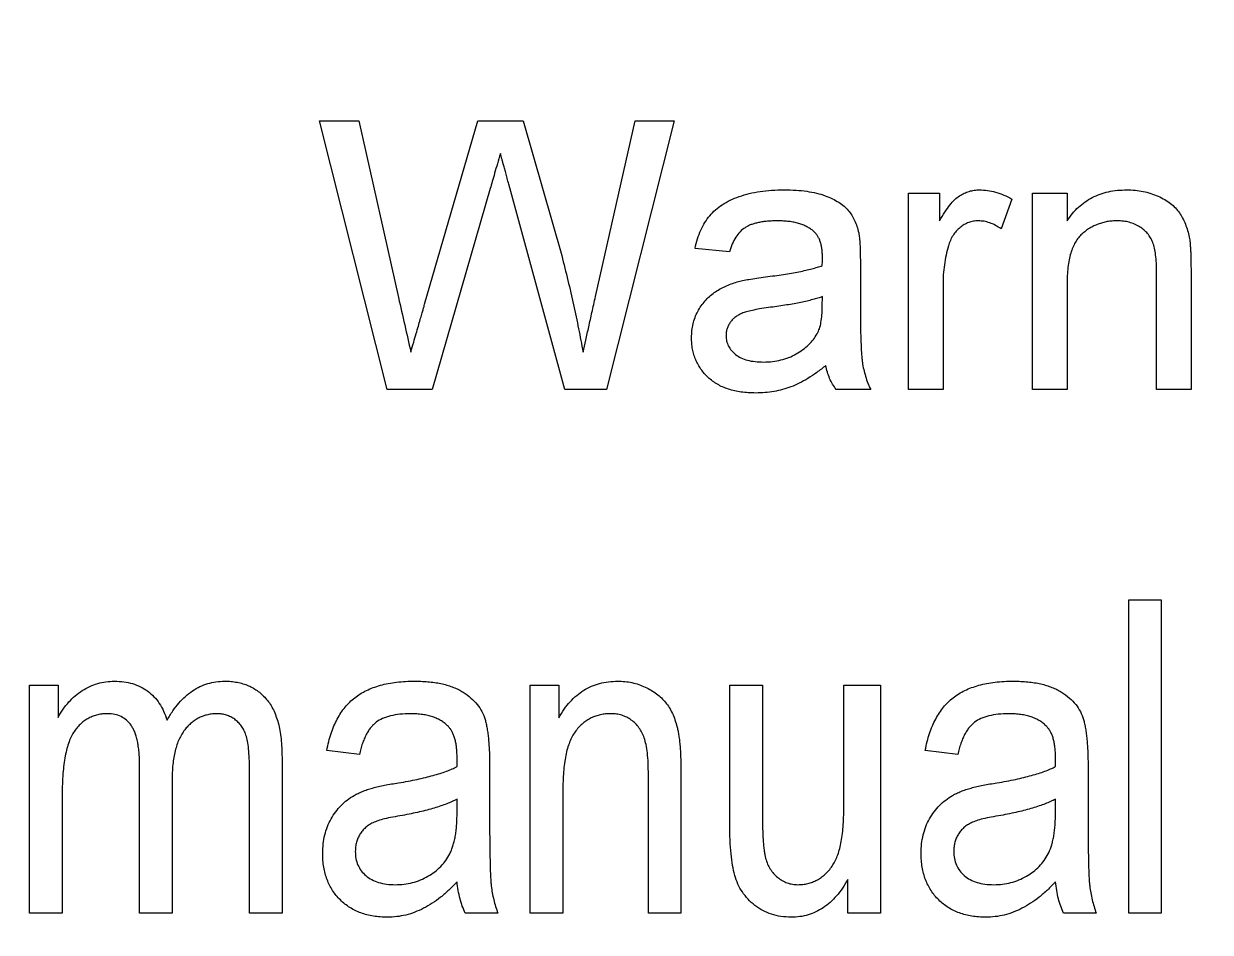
# Model space of a CAD drawing. Header units: millimetres. Extents: x -34 to 34, y -34 to 34.
# Drawn here: x -5.47 to 1.33, y 10.31 to 15.52 of the extents above; entities that cross this region are included whole.
import ezdxf

# ---------------------------------------------------------------- set-up
doc = ezdxf.new("R2010")
doc.units = ezdxf.units.MM

msp = doc.modelspace()

# ---------------------------------------------------------------- linework, layer by layer
at = {"color": 7, "linetype": 'Continuous', "lineweight": 25}
for p, q in [((-3.3891, 13.4182), (-3.7772, 14.9592)), ((-3.7772, 14.9592), (-3.5527, 14.9592)), ((-3.5527, 14.9592), (-3.324, 13.9457)), ((-3.1743, 13.9074), (-2.8699, 14.9592)), ((-2.8699, 14.9592), (-2.6085, 14.9592)), ((-2.6085, 14.9592), (-2.3884, 14.1871)), ((-2.1942, 13.9516), (-1.9667, 14.9592)), ((-1.7423, 14.9592), (-2.1306, 13.4182)), ((-1.9667, 14.9592), (-1.7423, 14.9592)), ((-2.7983, 14.5711), (-3.132, 13.4182)), ((-2.3695, 13.4182), (-2.6915, 14.5958)), ((-0.3988, 13.4182), (-0.3988, 14.5443)), ((-0.3988, 14.5443), (-0.221, 14.5443)), ((-0.221, 14.5443), (-0.221, 14.3872)), ((0.1938, 14.5112), (0.1321, 14.3399)), ((0.3124, 13.4182), (0.3124, 14.5443)), ((0.3124, 14.5443), (0.5099, 14.5443)), ((0.5099, 14.5443), (0.5099, 14.3872)), ((-1.4262, 14.2084), (-1.6237, 14.2282)), ((-0.6754, 14.1482), (-0.6754, 13.9071)), ((1.0236, 13.4182), (1.0236, 14.0905)), ((1.2212, 14.1072), (1.2212, 13.4182)), ((0.5099, 14.022), (0.5099, 13.4182)), ((-0.8937, 13.8942), (-0.8927, 13.9516)), ((-0.2013, 14.0164), (-0.2013, 13.4182)), ((-3.132, 13.4182), (-3.3891, 13.4182)), ((-2.1306, 13.4182), (-2.3695, 13.4182)), ((-0.6162, 13.4182), (-0.8137, 13.4182)), ((-0.2013, 13.4182), (-0.3988, 13.4182)), ((0.5099, 13.4182), (0.3124, 13.4182)), ((1.2212, 13.4182), (1.0236, 13.4182)), ((0.864, 10.4148), (0.864, 12.2126)), ((0.864, 12.2126), (1.0508, 12.2126)), ((1.0508, 12.2126), (1.0508, 10.4148)), ((-5.44, 10.4148), (-5.44, 11.7223)), ((-5.44, 11.7223), (-5.2766, 11.7223)), ((-5.2766, 11.7223), (-5.2766, 11.538)), ((-2.5682, 10.4148), (-2.5682, 11.7223)), ((-2.5682, 11.7223), (-2.4047, 11.7223)), ((-2.4047, 11.7223), (-2.4047, 11.5355)), ((-1.4241, 10.916), (-1.4241, 11.7223)), ((-1.4241, 11.7223), (-1.2373, 11.7223)), ((-1.2373, 11.7223), (-1.2373, 10.9985)), ((-0.7703, 11.0229), (-0.7703, 11.7223)), ((-0.7703, 11.7223), (-0.5602, 11.7223)), ((-0.5602, 11.7223), (-0.5602, 10.4148)), ((-3.9924, 11.3082), (-3.9924, 10.4148)), ((-3.5488, 11.3253), (-3.7356, 11.3487)), ((-2.9884, 11.2553), (-2.9884, 11.3086)), ((-0.1166, 11.3253), (-0.3034, 11.3487)), ((0.4438, 11.2553), (0.4438, 11.3086)), ((-4.8096, 10.4148), (-4.8096, 11.2637)), ((-4.1792, 10.4148), (-4.1792, 11.2378)), ((-2.8016, 11.2542), (-2.8016, 10.9602)), ((0.6306, 11.2542), (0.6306, 10.9602)), ((-4.6228, 11.1739), (-4.6228, 10.4148)), ((-1.8911, 10.4148), (-1.8911, 11.2093)), ((-1.7043, 11.2152), (-1.7043, 10.4148)), ((-2.3814, 11.1283), (-2.3814, 10.4148)), ((-5.2532, 11.0926), (-5.2532, 10.4148)), ((-2.9884, 10.9908), (-2.9884, 11.0685)), ((0.4438, 10.9908), (0.4438, 11.0685)), ((-0.747, 10.4148), (-0.747, 10.6088)), ((-5.2532, 10.4148), (-5.44, 10.4148)), ((-4.6228, 10.4148), (-4.8096, 10.4148)), ((-3.9924, 10.4148), (-4.1792, 10.4148)), ((-2.7549, 10.4148), (-2.9417, 10.4148)), ((-2.3814, 10.4148), (-2.5682, 10.4148)), ((-1.7043, 10.4148), (-1.8911, 10.4148)), ((-0.5602, 10.4148), (-0.747, 10.4148)), ((0.6773, 10.4148), (0.4905, 10.4148)), ((1.0508, 10.4148), (0.864, 10.4148))]:
    msp.add_line(p, q, dxfattribs=at)
at = {"color": 7, "linetype": 'Continuous'}
msp.add_circle((0, 0), 34, dxfattribs=at)
at = {"color": 7, "linetype": 'Continuous', "lineweight": 25}
for points, knots in [([(-2.74, 14.773), (-2.7457, 14.7528), (-2.7565, 14.7147), (-2.7725, 14.661), (-2.7859, 14.6138), (-2.7944, 14.5846), (-2.7983, 14.5711)], [0, 0, 0, 0, 0.2994326, 0.5657804, 0.7996368, 1, 1, 1, 1]), ([(-2.6915, 14.5958), (-2.6947, 14.6073), (-2.7009, 14.6292), (-2.7089, 14.6604), (-2.7169, 14.6879), (-2.7233, 14.7119), (-2.7287, 14.7323), (-2.7336, 14.749), (-2.7367, 14.7623), (-2.739, 14.7698), (-2.74, 14.773)], [0, 0, 0, 0, 0.19528, 0.370959, 0.526302, 0.66204, 0.776996, 0.871173, 0.945757, 1, 1, 1, 1]), ([(-1.6237, 14.2282), (-1.6192, 14.2467), (-1.6104, 14.2825), (-1.5912, 14.3324), (-1.5679, 14.3768), (-1.5406, 14.4164), (-1.507, 14.4505), (-1.4676, 14.4805), (-1.4214, 14.5056), (-1.3693, 14.5269), (-1.3118, 14.5436), (-1.2495, 14.5555), (-1.1829, 14.5626), (-1.137, 14.5636), (-1.1135, 14.564)], [0, 0, 0, 0, 0.085104, 0.164331, 0.238077, 0.308278, 0.378099, 0.450841, 0.528541, 0.611943, 0.701454, 0.795479, 0.894775, 1, 1, 1, 1]), ([(-1.1135, 14.564), (-1.0904, 14.5636), (-1.0464, 14.5629), (-0.984, 14.5568), (-0.9282, 14.5466), (-0.8792, 14.5318), (-0.8366, 14.5137), (-0.7999, 14.4939), (-0.7691, 14.4716), (-0.7441, 14.4466), (-0.7239, 14.4187), (-0.7077, 14.3879), (-0.6941, 14.3539), (-0.6881, 14.3296), (-0.685, 14.3171)], [0, 0, 0, 0, 0.127702, 0.243368, 0.347189, 0.441283, 0.526055, 0.60282, 0.672114, 0.735775, 0.797778, 0.861765, 0.928534, 1, 1, 1, 1]), ([(-0.221, 14.3872), (-0.2111, 14.4038), (-0.1927, 14.4346), (-0.1636, 14.4751), (-0.1359, 14.5069), (-0.108, 14.5296), (-0.0801, 14.5452), (-0.0516, 14.556), (-0.0217, 14.5629), (-0.0014, 14.5636), (0.0089, 14.564)], [0, 0, 0, 0, 0.189667, 0.351384, 0.488427, 0.600991, 0.701645, 0.800871, 0.898948, 1, 1, 1, 1]), ([(0.0089, 14.564), (0.0242, 14.5634), (0.0552, 14.562), (0.1016, 14.5514), (0.1486, 14.5353), (0.1785, 14.5194), (0.1938, 14.5112)], [0, 0, 0, 0, 0.235779, 0.477896, 0.732141, 1, 1, 1, 1]), ([(0.5099, 14.3872), (0.5201, 14.4012), (0.5401, 14.4287), (0.5749, 14.4652), (0.6133, 14.4956), (0.6546, 14.521), (0.6996, 14.5401), (0.7478, 14.5541), (0.7993, 14.5625), (0.8348, 14.5635), (0.8529, 14.564)], [0, 0, 0, 0, 0.128951, 0.252973, 0.373396, 0.492638, 0.612688, 0.736276, 0.865056, 1, 1, 1, 1]), ([(0.8529, 14.564), (0.8688, 14.5636), (0.9001, 14.5629), (0.9461, 14.556), (0.9902, 14.5444), (1.0317, 14.5286), (1.0697, 14.5089), (1.1037, 14.487), (1.1316, 14.461), (1.1549, 14.4324), (1.1737, 14.401), (1.1895, 14.3672), (1.2023, 14.3306), (1.2081, 14.3049), (1.211, 14.2918)], [0, 0, 0, 0, 0.09645, 0.190682, 0.281885, 0.372981, 0.460286, 0.541495, 0.618093, 0.691476, 0.764762, 0.840053, 0.91821, 1, 1, 1, 1]), ([(-1.149, 14.3862), (-1.1593, 14.3861), (-1.179, 14.3859), (-1.2078, 14.384), (-1.2344, 14.381), (-1.259, 14.3767), (-1.2814, 14.3712), (-1.3019, 14.3647), (-1.3203, 14.3569), (-1.3421, 14.3443), (-1.3667, 14.324), (-1.3908, 14.292), (-1.4119, 14.2534), (-1.4212, 14.224), (-1.4262, 14.2084)], [0, 0, 0, 0, 0.085183, 0.163702, 0.238284, 0.306613, 0.370646, 0.428821, 0.484512, 0.53564, 0.637269, 0.745279, 0.865314, 1, 1, 1, 1]), ([(-0.9437, 14.3266), (-0.9496, 14.3315), (-0.9618, 14.3413), (-0.9827, 14.353), (-1.0052, 14.3637), (-1.03, 14.372), (-1.0568, 14.3783), (-1.0857, 14.3829), (-1.1166, 14.3857), (-1.1379, 14.3861), (-1.149, 14.3862)], [0, 0, 0, 0, 0.10497, 0.21464, 0.328561, 0.446665, 0.573274, 0.706537, 0.848573, 1, 1, 1, 1]), ([(0.0012, 14.3862), (-0.0083, 14.3857), (-0.0271, 14.3848), (-0.0545, 14.3774), (-0.0803, 14.3651), (-0.1045, 14.3484), (-0.126, 14.3273), (-0.1449, 14.3026), (-0.1601, 14.2739), (-0.1671, 14.2529), (-0.1707, 14.2421)], [0, 0, 0, 0, 0.118293, 0.233566, 0.351037, 0.47256, 0.59757, 0.724644, 0.858166, 1, 1, 1, 1]), ([(0.1321, 14.3399), (0.1214, 14.347), (0.1007, 14.3608), (0.0676, 14.3754), (0.0345, 14.3846), (0.0122, 14.3857), (0.0012, 14.3862)], [0, 0, 0, 0, 0.273331, 0.527147, 0.767135, 1, 1, 1, 1]), ([(0.798, 14.3862), (0.7883, 14.386), (0.7693, 14.3854), (0.7412, 14.3822), (0.7144, 14.3757), (0.6882, 14.368), (0.6635, 14.3569), (0.6395, 14.344), (0.6166, 14.3283), (0.5946, 14.3106), (0.5739, 14.2894), (0.5568, 14.2634), (0.5424, 14.2334), (0.5302, 14.1994), (0.5213, 14.161), (0.5145, 14.1184), (0.5105, 14.0715), (0.5101, 14.039), (0.5099, 14.022)], [0, 0, 0, 0, 0.05474, 0.107494, 0.159432, 0.210592, 0.261398, 0.312429, 0.36439, 0.41773, 0.472461, 0.530716, 0.592905, 0.660261, 0.734487, 0.815792, 0.903972, 1, 1, 1, 1]), ([(1.0236, 14.0905), (1.0234, 14.1084), (1.0231, 14.1418), (1.0192, 14.1884), (1.0128, 14.2278), (1.0032, 14.2609), (0.9902, 14.2891), (0.9729, 14.3134), (0.9517, 14.335), (0.9262, 14.353), (0.8978, 14.3679), (0.8666, 14.3789), (0.833, 14.385), (0.8098, 14.3858), (0.798, 14.3862)], [0, 0, 0, 0, 0.125547, 0.234154, 0.327129, 0.405411, 0.474787, 0.543633, 0.613514, 0.686384, 0.761237, 0.837662, 0.916892, 1, 1, 1, 1]), ([(-0.8927, 14.1754), (-0.893, 14.184), (-0.8934, 14.2006), (-0.8954, 14.2246), (-0.8994, 14.2466), (-0.9049, 14.2667), (-0.9119, 14.2849), (-0.9211, 14.3006), (-0.9312, 14.315), (-0.9395, 14.3228), (-0.9437, 14.3266)], [0, 0, 0, 0, 0.157694, 0.30275, 0.438168, 0.564705, 0.681763, 0.791831, 0.896524, 1, 1, 1, 1]), ([(-0.685, 14.3171), (-0.6834, 14.3075), (-0.6797, 14.2856), (-0.6777, 14.2477), (-0.6756, 14.201), (-0.6755, 14.1669), (-0.6754, 14.1482)], [0, 0, 0, 0, 0.171461, 0.394486, 0.669995, 1, 1, 1, 1]), ([(1.211, 14.2918), (1.2119, 14.2869), (1.2138, 14.2766), (1.2154, 14.2597), (1.2173, 14.2403), (1.2189, 14.2184), (1.2196, 14.1941), (1.2208, 14.1674), (1.2208, 14.1381), (1.2211, 14.1178), (1.2212, 14.1072)], [0, 0, 0, 0, 0.079515, 0.17013, 0.275678, 0.394386, 0.526238, 0.669757, 0.828207, 1, 1, 1, 1]), ([(-0.1707, 14.2421), (-0.1754, 14.2245), (-0.185, 14.1889), (-0.1942, 14.1336), (-0.2004, 14.0758), (-0.201, 14.0365), (-0.2013, 14.0164)], [0, 0, 0, 0, 0.2382595, 0.4837361, 0.736379, 1, 1, 1, 1]), ([(-2.3884, 14.1871), (-2.3762, 14.1394), (-2.3523, 14.0454), (-2.3204, 13.9053), (-2.2911, 13.7686), (-2.2742, 13.6782), (-2.2658, 13.6336)], [0, 0, 0, 0, 0.260386, 0.513425, 0.759974, 1, 1, 1, 1]), ([(-0.8937, 14.1294), (-0.8936, 14.1348), (-0.8934, 14.1447), (-0.8931, 14.1579), (-0.8927, 14.1678), (-0.8927, 14.1732), (-0.8927, 14.1754)], [0, 0, 0, 0, 0.3556804, 0.644278, 0.8590951, 1, 1, 1, 1]), ([(-1.2193, 14.0646), (-1.2015, 14.0669), (-1.1671, 14.0714), (-1.1173, 14.0784), (-1.0711, 14.0861), (-1.0285, 14.0942), (-0.9895, 14.102), (-0.9543, 14.1107), (-0.9227, 14.1195), (-0.903, 14.1262), (-0.8937, 14.1294)], [0, 0, 0, 0, 0.161961, 0.31289, 0.454014, 0.584335, 0.703729, 0.812669, 0.911079, 1, 1, 1, 1]), ([(-1.6435, 13.7167), (-1.6431, 13.7301), (-1.6424, 13.7565), (-1.6353, 13.795), (-1.6243, 13.8318), (-1.6084, 13.8663), (-1.5891, 13.8983), (-1.5666, 13.9272), (-1.5417, 13.9531), (-1.5134, 13.975), (-1.4832, 13.994), (-1.4511, 14.0109), (-1.4172, 14.025), (-1.3936, 14.0324), (-1.3817, 14.0362)], [0, 0, 0, 0, 0.090097, 0.177251, 0.262629, 0.347796, 0.431944, 0.513339, 0.593599, 0.672931, 0.753185, 0.833668, 0.916182, 1, 1, 1, 1]), ([(-1.3817, 14.0362), (-1.3717, 14.0388), (-1.3493, 14.0445), (-1.312, 14.0511), (-1.268, 14.0584), (-1.2363, 14.0624), (-1.2193, 14.0646)], [0, 0, 0, 0, 0.188812, 0.4193, 0.688495, 1, 1, 1, 1]), ([(-2.2658, 13.6336), (-2.2607, 13.6565), (-2.2499, 13.7046), (-2.2323, 13.7803), (-2.2141, 13.8636), (-2.201, 13.9214), (-2.1942, 13.9516)], [0, 0, 0, 0, 0.215533, 0.453567, 0.715534, 1, 1, 1, 1]), ([(-0.8927, 13.9516), (-0.9015, 13.9485), (-0.9198, 13.942), (-0.9495, 13.9341), (-0.9819, 13.9254), (-1.0176, 13.918), (-1.0562, 13.9101), (-1.0982, 13.9032), (-1.143, 13.8964), (-1.1741, 13.8923), (-1.19, 13.8902)], [0, 0, 0, 0, 0.091169, 0.192402, 0.302457, 0.421923, 0.552321, 0.691338, 0.841219, 1, 1, 1, 1]), ([(-3.324, 13.9457), (-3.3122, 13.8935), (-3.2886, 13.7895), (-3.2652, 13.6854), (-3.2536, 13.6336)], [0, 0, 0, 0, 0.502565, 1, 1, 1, 1]), ([(-3.2536, 13.6336), (-3.2481, 13.6522), (-3.2378, 13.6874), (-3.2237, 13.7372), (-3.211, 13.7807), (-3.2001, 13.818), (-3.1914, 13.8493), (-3.1838, 13.8741), (-3.1786, 13.8929), (-3.1755, 13.9032), (-3.1743, 13.9074)], [0, 0, 0, 0, 0.204226, 0.385542, 0.544548, 0.680944, 0.794732, 0.886212, 0.953741, 1, 1, 1, 1]), ([(-1.19, 13.8902), (-1.2074, 13.8878), (-1.2396, 13.8836), (-1.2834, 13.8756), (-1.3191, 13.8674), (-1.3477, 13.8588), (-1.3709, 13.8486), (-1.3901, 13.836), (-1.4071, 13.8219), (-1.4209, 13.8053), (-1.4322, 13.7876), (-1.4398, 13.7684), (-1.4452, 13.7485), (-1.4457, 13.7347), (-1.4459, 13.7278)], [0, 0, 0, 0, 0.157185, 0.29012, 0.398897, 0.484813, 0.556527, 0.62447, 0.689792, 0.753816, 0.816677, 0.877383, 0.938132, 1, 1, 1, 1]), ([(-0.923, 13.738), (-0.9183, 13.7477), (-0.9082, 13.7687), (-0.9003, 13.8054), (-0.8945, 13.8477), (-0.8939, 13.878), (-0.8937, 13.8942)], [0, 0, 0, 0, 0.201655, 0.433631, 0.697639, 1, 1, 1, 1]), ([(-0.6754, 13.9071), (-0.6753, 13.887), (-0.6751, 13.8485), (-0.675, 13.7934), (-0.6741, 13.7438), (-0.6724, 13.6995), (-0.671, 13.6605), (-0.6692, 13.6267), (-0.6668, 13.5984), (-0.6632, 13.5678), (-0.6569, 13.5336), (-0.6462, 13.4942), (-0.6331, 13.4555), (-0.6218, 13.4306), (-0.6162, 13.4182)], [0, 0, 0, 0, 0.121729, 0.23228, 0.332288, 0.421154, 0.500089, 0.567887, 0.625241, 0.671538, 0.75364, 0.835292, 0.91739, 1, 1, 1, 1]), ([(-1.2749, 13.3984), (-1.2893, 13.3987), (-1.3173, 13.3994), (-1.358, 13.4033), (-1.3961, 13.4104), (-1.4317, 13.4204), (-1.465, 13.4324), (-1.4954, 13.4481), (-1.5234, 13.4663), (-1.5484, 13.4874), (-1.5705, 13.5106), (-1.5902, 13.5353), (-1.6066, 13.5618), (-1.6203, 13.5896), (-1.6309, 13.6192), (-1.6382, 13.6504), (-1.6426, 13.6831), (-1.6432, 13.7053), (-1.6435, 13.7167)], [0, 0, 0, 0, 0.078668, 0.152594, 0.222863, 0.289895, 0.354043, 0.415825, 0.476257, 0.535647, 0.59403, 0.651213, 0.707464, 0.763721, 0.820383, 0.878679, 0.938165, 1, 1, 1, 1]), ([(-1.4459, 13.7278), (-1.4453, 13.7173), (-1.4442, 13.6967), (-1.4329, 13.6675), (-1.4154, 13.6412), (-1.391, 13.6178), (-1.3596, 13.599), (-1.3218, 13.5855), (-1.2778, 13.5777), (-1.2464, 13.5767), (-1.2298, 13.5762)], [0, 0, 0, 0, 0.106158, 0.208644, 0.312683, 0.425749, 0.548145, 0.681695, 0.831509, 1, 1, 1, 1]), ([(-1.2298, 13.5762), (-1.2128, 13.5767), (-1.1794, 13.5775), (-1.131, 13.587), (-1.0851, 13.6012), (-1.043, 13.6218), (-1.005, 13.6462), (-0.9721, 13.6738), (-0.944, 13.704), (-0.93, 13.7267), (-0.923, 13.738)], [0, 0, 0, 0, 0.1405534, 0.2755162, 0.406786, 0.536132, 0.6616487, 0.7793756, 0.8907749, 1, 1, 1, 1]), ([(-0.873, 13.5565), (-0.8903, 13.5428), (-0.9237, 13.5166), (-0.9746, 13.4826), (-1.0239, 13.4547), (-1.0724, 13.4333), (-1.1211, 13.4177), (-1.1708, 13.4066), (-1.2222, 13.3995), (-1.2572, 13.3988), (-1.2749, 13.3984)], [0, 0, 0, 0, 0.149631, 0.288282, 0.415682, 0.534026, 0.647897, 0.762563, 0.879642, 1, 1, 1, 1]), ([(-0.8137, 13.4182), (-0.821, 13.4283), (-0.8357, 13.4484), (-0.852, 13.4824), (-0.8655, 13.5183), (-0.8705, 13.5436), (-0.873, 13.5565)], [0, 0, 0, 0, 0.245708, 0.491046, 0.741711, 1, 1, 1, 1]), ([(-5.2766, 11.538), (-5.2674, 11.554), (-5.2494, 11.5852), (-5.2161, 11.6266), (-5.1793, 11.6624), (-5.1391, 11.6925), (-5.0958, 11.7163), (-5.05, 11.7331), (-5.0024, 11.7439), (-4.9698, 11.745), (-4.9533, 11.7456)], [0, 0, 0, 0, 0.136597, 0.267048, 0.392852, 0.516746, 0.639191, 0.758621, 0.877822, 1, 1, 1, 1]), ([(-4.9533, 11.7456), (-4.9352, 11.7449), (-4.9001, 11.7437), (-4.8496, 11.7328), (-4.8034, 11.715), (-4.7621, 11.6894), (-4.7255, 11.6574), (-4.6946, 11.6185), (-4.6694, 11.5729), (-4.6579, 11.5393), (-4.652, 11.522)], [0, 0, 0, 0, 0.1343377, 0.2594299, 0.3802072, 0.4985444, 0.6171037, 0.7380651, 0.8644957, 1, 1, 1, 1]), ([(-4.652, 11.522), (-4.6413, 11.5397), (-4.6206, 11.5739), (-4.5851, 11.6198), (-4.5473, 11.6587), (-4.5069, 11.6905), (-4.4639, 11.7151), (-4.4188, 11.7331), (-4.3712, 11.7434), (-4.3387, 11.7449), (-4.3222, 11.7456)], [0, 0, 0, 0, 0.1483081, 0.2860619, 0.4141199, 0.5356857, 0.6530704, 0.7672139, 0.8821416, 1, 1, 1, 1]), ([(-4.3222, 11.7456), (-4.3098, 11.7454), (-4.2854, 11.745), (-4.25, 11.7396), (-4.2165, 11.7317), (-4.185, 11.7206), (-4.1559, 11.7051), (-4.1284, 11.6874), (-4.1031, 11.666), (-4.0799, 11.6413), (-4.059, 11.6132), (-4.041, 11.5811), (-4.0263, 11.5449), (-4.0133, 11.5053), (-4.0042, 11.4614), (-3.9972, 11.4139), (-3.9933, 11.3624), (-3.9927, 11.3267), (-3.9924, 11.3082)], [0, 0, 0, 0, 0.059735, 0.117086, 0.171872, 0.225368, 0.277453, 0.329879, 0.382627, 0.436445, 0.492507, 0.550938, 0.613103, 0.680096, 0.751376, 0.828259, 0.911021, 1, 1, 1, 1]), ([(-3.7356, 11.3487), (-3.732, 11.3654), (-3.725, 11.3979), (-3.7117, 11.4448), (-3.6951, 11.488), (-3.6764, 11.5278), (-3.655, 11.5639), (-3.6314, 11.5967), (-3.6045, 11.6255), (-3.5755, 11.6514), (-3.5433, 11.6739), (-3.5079, 11.6932), (-3.4691, 11.7091), (-3.4275, 11.7229), (-3.3823, 11.7327), (-3.3341, 11.7406), (-3.2826, 11.7448), (-3.2471, 11.7453), (-3.2288, 11.7456)], [0, 0, 0, 0, 0.071672, 0.139658, 0.204097, 0.265719, 0.323825, 0.380059, 0.434943, 0.488801, 0.543017, 0.599418, 0.657508, 0.718663, 0.78303, 0.85123, 0.923435, 1, 1, 1, 1]), ([(-3.2288, 11.7456), (-3.2146, 11.7454), (-3.187, 11.745), (-3.1467, 11.742), (-3.1087, 11.7374), (-3.0731, 11.7305), (-3.04, 11.7212), (-3.0088, 11.7109), (-2.9802, 11.6981), (-2.9463, 11.6784), (-2.9091, 11.6509), (-2.8718, 11.6137), (-2.8444, 11.5718), (-2.8294, 11.5336), (-2.8213, 11.5007), (-2.8158, 11.4735), (-2.8116, 11.4434), (-2.808, 11.4106), (-2.8051, 11.3752), (-2.8028, 11.3373), (-2.8019, 11.2967), (-2.8017, 11.2687), (-2.8016, 11.2542)], [0, 0, 0, 0, 0.055824, 0.108429, 0.15842, 0.205566, 0.250578, 0.293416, 0.334193, 0.373299, 0.446944, 0.515076, 0.578842, 0.641994, 0.674963, 0.711445, 0.750973, 0.794165, 0.840588, 0.890275, 0.943238, 1, 1, 1, 1]), ([(-2.4047, 11.5355), (-2.3948, 11.5523), (-2.3755, 11.5847), (-2.3412, 11.628), (-2.3035, 11.6643), (-2.2626, 11.6944), (-2.2184, 11.7177), (-2.1706, 11.7336), (-2.12, 11.7439), (-2.0851, 11.745), (-2.0673, 11.7456)], [0, 0, 0, 0, 0.1396, 0.269696, 0.394051, 0.513661, 0.631635, 0.750274, 0.872674, 1, 1, 1, 1]), ([(-2.0673, 11.7456), (-2.0533, 11.7452), (-2.0257, 11.7443), (-1.9852, 11.738), (-1.9463, 11.7275), (-1.9096, 11.7123), (-1.8753, 11.6943), (-1.8437, 11.674), (-1.8165, 11.6499), (-1.7918, 11.6238), (-1.7709, 11.594), (-1.7523, 11.5606), (-1.7378, 11.5227), (-1.7274, 11.4884), (-1.7206, 11.4579), (-1.7165, 11.4318), (-1.7122, 11.4028), (-1.7097, 11.3708), (-1.7068, 11.3361), (-1.7057, 11.2983), (-1.7044, 11.2577), (-1.7043, 11.2296), (-1.7043, 11.2152)], [0, 0, 0, 0, 0.057076, 0.112243, 0.166711, 0.220738, 0.273946, 0.324397, 0.373587, 0.421633, 0.470319, 0.521782, 0.576728, 0.63569, 0.667677, 0.703855, 0.743388, 0.787184, 0.834397, 0.885486, 0.941017, 1, 1, 1, 1]), ([(-0.3034, 11.3487), (-0.2998, 11.3654), (-0.2928, 11.3979), (-0.2795, 11.4448), (-0.2629, 11.488), (-0.2442, 11.5278), (-0.2228, 11.5639), (-0.1992, 11.5967), (-0.1722, 11.6255), (-0.1433, 11.6514), (-0.111, 11.6739), (-0.0757, 11.6932), (-0.0369, 11.7091), (0.0047, 11.7229), (0.0499, 11.7327), (0.0981, 11.7406), (0.1497, 11.7448), (0.1851, 11.7453), (0.2034, 11.7456)], [0, 0, 0, 0, 0.071672, 0.139658, 0.204097, 0.265719, 0.323825, 0.380059, 0.434943, 0.488801, 0.543017, 0.599418, 0.657508, 0.718663, 0.78303, 0.85123, 0.923435, 1, 1, 1, 1]), ([(0.2034, 11.7456), (0.2176, 11.7454), (0.2452, 11.745), (0.2855, 11.742), (0.3235, 11.7374), (0.3591, 11.7305), (0.3922, 11.7212), (0.4234, 11.7109), (0.452, 11.6981), (0.4859, 11.6784), (0.5231, 11.6509), (0.5605, 11.6137), (0.5878, 11.5718), (0.6029, 11.5336), (0.6109, 11.5007), (0.6164, 11.4735), (0.6206, 11.4434), (0.6242, 11.4106), (0.6271, 11.3752), (0.6294, 11.3373), (0.6303, 11.2967), (0.6305, 11.2687), (0.6306, 11.2542)], [0, 0, 0, 0, 0.055824, 0.108429, 0.15842, 0.205566, 0.250578, 0.293416, 0.334193, 0.373299, 0.446944, 0.515076, 0.578842, 0.641994, 0.674963, 0.711445, 0.750973, 0.794165, 0.840588, 0.890275, 0.943238, 1, 1, 1, 1]), ([(-4.992, 11.5588), (-5.0019, 11.5586), (-5.0211, 11.5581), (-5.0492, 11.5532), (-5.0756, 11.5452), (-5.1003, 11.534), (-5.124, 11.5203), (-5.1454, 11.5024), (-5.1656, 11.482), (-5.1842, 11.4582), (-5.2008, 11.43), (-5.2149, 11.3969), (-5.2268, 11.3587), (-5.2365, 11.3154), (-5.244, 11.267), (-5.2494, 11.2134), (-5.2527, 11.1548), (-5.253, 11.1139), (-5.2532, 11.0926)], [0, 0, 0, 0, 0.04911, 0.095801, 0.141392, 0.185846, 0.230919, 0.276977, 0.324509, 0.37369, 0.427175, 0.486573, 0.552646, 0.625949, 0.707486, 0.796363, 0.894011, 1, 1, 1, 1]), ([(-4.8096, 11.2637), (-4.8097, 11.2767), (-4.81, 11.3018), (-4.812, 11.338), (-4.8162, 11.371), (-4.8211, 11.4013), (-4.828, 11.4285), (-4.8362, 11.4528), (-4.8462, 11.4739), (-4.8609, 11.4978), (-4.8832, 11.5223), (-4.9151, 11.5439), (-4.9522, 11.5569), (-4.9784, 11.5582), (-4.992, 11.5588)], [0, 0, 0, 0, 0.099448, 0.191613, 0.276791, 0.354092, 0.425988, 0.490936, 0.549546, 0.604214, 0.704853, 0.799955, 0.896347, 1, 1, 1, 1]), ([(-4.3638, 11.5588), (-4.3731, 11.5586), (-4.3913, 11.558), (-4.4181, 11.5535), (-4.4437, 11.5464), (-4.4678, 11.5358), (-4.4906, 11.5228), (-4.5123, 11.5068), (-4.5322, 11.4876), (-4.5513, 11.4659), (-4.5681, 11.4407), (-4.5833, 11.4125), (-4.5955, 11.3807), (-4.6052, 11.3456), (-4.6132, 11.3075), (-4.6191, 11.2659), (-4.6222, 11.2211), (-4.6226, 11.19), (-4.6228, 11.1739)], [0, 0, 0, 0, 0.053154, 0.104824, 0.15567, 0.205101, 0.25578, 0.306207, 0.359071, 0.414525, 0.471864, 0.532792, 0.598031, 0.667009, 0.741937, 0.821647, 0.907783, 1, 1, 1, 1]), ([(-4.1792, 11.2378), (-4.1793, 11.2594), (-4.1794, 11.2994), (-4.1836, 11.3542), (-4.1891, 11.399), (-4.198, 11.4348), (-4.2097, 11.4638), (-4.2243, 11.4886), (-4.2425, 11.5097), (-4.2634, 11.5272), (-4.2862, 11.5415), (-4.3109, 11.5514), (-4.3368, 11.558), (-4.3548, 11.5585), (-4.3638, 11.5588)], [0, 0, 0, 0, 0.1546704, 0.2853421, 0.3923611, 0.4766493, 0.5479607, 0.6157558, 0.6810613, 0.7458038, 0.8101779, 0.8721322, 0.9355614, 1, 1, 1, 1]), ([(-3.2551, 11.5588), (-3.2758, 11.5584), (-3.3146, 11.5577), (-3.3687, 11.548), (-3.4149, 11.5333), (-3.4476, 11.5147), (-3.4692, 11.496), (-3.4841, 11.4797), (-3.4976, 11.4605), (-3.51, 11.4386), (-3.5217, 11.4144), (-3.5317, 11.387), (-3.5414, 11.3573), (-3.5463, 11.3362), (-3.5488, 11.3253)], [0, 0, 0, 0, 0.148259, 0.277447, 0.392322, 0.49422, 0.543638, 0.596671, 0.652267, 0.711588, 0.776271, 0.845196, 0.920134, 1, 1, 1, 1]), ([(-3.0384, 11.4851), (-3.0445, 11.491), (-3.0567, 11.5029), (-3.0782, 11.5179), (-3.102, 11.5306), (-3.128, 11.5412), (-3.1564, 11.5493), (-3.1872, 11.5544), (-3.2204, 11.5584), (-3.2433, 11.5587), (-3.2551, 11.5588)], [0, 0, 0, 0, 0.1075417, 0.2176791, 0.332152, 0.4510753, 0.5752506, 0.7075628, 0.8495183, 1, 1, 1, 1]), ([(-2.1059, 11.5588), (-2.1162, 11.5586), (-2.1363, 11.5581), (-2.1655, 11.5532), (-2.1932, 11.5455), (-2.2192, 11.5349), (-2.2439, 11.5214), (-2.2666, 11.5043), (-2.288, 11.4846), (-2.3073, 11.4613), (-2.3253, 11.4347), (-2.3404, 11.4036), (-2.3531, 11.3682), (-2.3636, 11.3286), (-2.3714, 11.2847), (-2.3772, 11.2365), (-2.3809, 11.1839), (-2.3812, 11.1473), (-2.3814, 11.1283)], [0, 0, 0, 0, 0.0530325, 0.1041442, 0.1532601, 0.2016254, 0.2498919, 0.2985767, 0.3485515, 0.40047, 0.45504, 0.5148297, 0.5792677, 0.6497878, 0.726724, 0.8105757, 0.9016044, 1, 1, 1, 1]), ([(-1.8911, 11.2093), (-1.8913, 11.2317), (-1.8918, 11.2734), (-1.8958, 11.3311), (-1.9033, 11.379), (-1.9133, 11.4185), (-1.9273, 11.4509), (-1.9442, 11.4789), (-1.9649, 11.5028), (-1.9887, 11.5229), (-2.0149, 11.5391), (-2.0436, 11.5505), (-2.0741, 11.5577), (-2.0952, 11.5585), (-2.1059, 11.5588)], [0, 0, 0, 0, 0.1442167, 0.2683822, 0.3723446, 0.456741, 0.530103, 0.5990465, 0.6662766, 0.7329978, 0.7991182, 0.8641618, 0.930883, 1, 1, 1, 1]), ([(0.1771, 11.5588), (0.1564, 11.5584), (0.1176, 11.5577), (0.0635, 11.548), (0.0173, 11.5333), (-0.0154, 11.5147), (-0.037, 11.496), (-0.0519, 11.4797), (-0.0654, 11.4605), (-0.0778, 11.4386), (-0.0895, 11.4144), (-0.0995, 11.387), (-0.1092, 11.3573), (-0.1141, 11.3362), (-0.1166, 11.3253)], [0, 0, 0, 0, 0.148259, 0.277447, 0.392322, 0.49422, 0.543638, 0.596671, 0.652267, 0.711588, 0.776271, 0.845196, 0.920134, 1, 1, 1, 1]), ([(0.3938, 11.4851), (0.3877, 11.491), (0.3755, 11.5029), (0.354, 11.5179), (0.3302, 11.5306), (0.3042, 11.5412), (0.2758, 11.5493), (0.245, 11.5544), (0.2119, 11.5584), (0.1889, 11.5587), (0.1771, 11.5588)], [0, 0, 0, 0, 0.107542, 0.217679, 0.332152, 0.451075, 0.575251, 0.707563, 0.849518, 1, 1, 1, 1]), ([(-2.9884, 11.3086), (-2.9885, 11.3187), (-2.9887, 11.3381), (-2.9915, 11.3659), (-2.9949, 11.3916), (-3.0002, 11.415), (-3.0077, 11.4358), (-3.0159, 11.4547), (-3.026, 11.4713), (-3.0344, 11.4806), (-3.0384, 11.4851)], [0, 0, 0, 0, 0.161267, 0.309516, 0.446865, 0.574548, 0.691884, 0.800555, 0.903503, 1, 1, 1, 1]), ([(0.4438, 11.3086), (0.4437, 11.3187), (0.4435, 11.3381), (0.4407, 11.3659), (0.4373, 11.3916), (0.432, 11.415), (0.4245, 11.4358), (0.4163, 11.4547), (0.4062, 11.4713), (0.3978, 11.4806), (0.3938, 11.4851)], [0, 0, 0, 0, 0.161267, 0.309516, 0.446865, 0.574548, 0.691884, 0.800555, 0.903503, 1, 1, 1, 1]), ([(-3.3241, 11.1619), (-3.3056, 11.1651), (-3.2698, 11.1712), (-3.2184, 11.1819), (-3.1706, 11.1927), (-3.1269, 11.2045), (-3.0867, 11.216), (-3.0504, 11.2284), (-3.0177, 11.2409), (-2.9979, 11.2507), (-2.9884, 11.2553)], [0, 0, 0, 0, 0.161132, 0.311379, 0.450631, 0.581265, 0.699834, 0.810076, 0.909893, 1, 1, 1, 1]), ([(0.1081, 11.1619), (0.1266, 11.1651), (0.1624, 11.1712), (0.2138, 11.1819), (0.2616, 11.1927), (0.3053, 11.2045), (0.3455, 11.216), (0.3818, 11.2284), (0.4145, 11.2409), (0.4344, 11.2507), (0.4438, 11.2553)], [0, 0, 0, 0, 0.161132, 0.311379, 0.450631, 0.581265, 0.699834, 0.810076, 0.909893, 1, 1, 1, 1]), ([(-3.7589, 10.7584), (-3.7584, 10.7766), (-3.7575, 10.8119), (-3.7479, 10.8633), (-3.7332, 10.9115), (-3.7118, 10.9562), (-3.6853, 10.9968), (-3.6542, 11.0332), (-3.6186, 11.0647), (-3.5852, 11.0872), (-3.5555, 11.1027), (-3.5304, 11.1135), (-3.5026, 11.1237), (-3.4722, 11.1333), (-3.439, 11.1415), (-3.4031, 11.1492), (-3.3645, 11.1561), (-3.3378, 11.1599), (-3.3241, 11.1619)], [0, 0, 0, 0, 0.0822335, 0.1600669, 0.2357155, 0.3101622, 0.3838399, 0.4549736, 0.5264161, 0.5987144, 0.636677, 0.6781422, 0.7227787, 0.7707125, 0.8224405, 0.8776753, 0.9370239, 1, 1, 1, 1]), ([(-0.3267, 10.7584), (-0.3262, 10.7766), (-0.3253, 10.8119), (-0.3157, 10.8633), (-0.301, 10.9115), (-0.2796, 10.9562), (-0.2531, 10.9968), (-0.222, 11.0332), (-0.1864, 11.0647), (-0.153, 11.0872), (-0.1233, 11.1027), (-0.0982, 11.1135), (-0.0704, 11.1237), (-0.04, 11.1333), (-0.0068, 11.1415), (0.0291, 11.1492), (0.0677, 11.1561), (0.0944, 11.1599), (0.1081, 11.1619)], [0, 0, 0, 0, 0.082234, 0.160067, 0.235715, 0.310162, 0.38384, 0.454974, 0.526416, 0.598714, 0.636677, 0.678142, 0.722779, 0.770713, 0.82244, 0.877675, 0.937024, 1, 1, 1, 1]), ([(-2.9884, 11.0685), (-2.9978, 11.0639), (-3.0172, 11.0544), (-3.0483, 11.0413), (-3.0826, 11.0289), (-3.1204, 11.0174), (-3.1611, 11.0056), (-3.2052, 10.9948), (-3.2525, 10.9846), (-3.285, 10.9783), (-3.3018, 10.9751)], [0, 0, 0, 0, 0.0949922, 0.1976356, 0.3087863, 0.4287174, 0.5582395, 0.6968594, 0.8436412, 1, 1, 1, 1]), ([(0.4438, 11.0685), (0.4345, 11.0639), (0.4151, 11.0544), (0.3839, 11.0413), (0.3496, 11.0289), (0.3118, 11.0174), (0.2711, 11.0056), (0.227, 10.9948), (0.1798, 10.9846), (0.1472, 10.9783), (0.1304, 10.9751)], [0, 0, 0, 0, 0.0949922, 0.1976356, 0.3087863, 0.4287174, 0.5582395, 0.6968594, 0.8436412, 1, 1, 1, 1]), ([(-3.3018, 10.9751), (-3.3204, 10.9721), (-3.3548, 10.9665), (-3.4018, 10.957), (-3.4396, 10.9463), (-3.4696, 10.9348), (-3.4935, 10.9214), (-3.5137, 10.9059), (-3.5315, 10.888), (-3.546, 10.8674), (-3.5577, 10.8451), (-3.5663, 10.8211), (-3.5709, 10.7953), (-3.5717, 10.7776), (-3.5721, 10.7686)], [0, 0, 0, 0, 0.14934, 0.275223, 0.379381, 0.460149, 0.528661, 0.595254, 0.661259, 0.727482, 0.793768, 0.860117, 0.928629, 1, 1, 1, 1]), ([(-3.3419, 10.5782), (-3.3252, 10.5787), (-3.2923, 10.5797), (-3.2441, 10.5893), (-3.1981, 10.6041), (-3.1552, 10.6254), (-3.1159, 10.6513), (-3.0816, 10.682), (-3.0524, 10.7165), (-3.0327, 10.7489), (-3.0196, 10.7773), (-3.0112, 10.8012), (-3.0046, 10.8272), (-2.998, 10.8554), (-2.9941, 10.886), (-2.9906, 10.9189), (-2.9889, 10.9541), (-2.9886, 10.9783), (-2.9884, 10.9908)], [0, 0, 0, 0, 0.080989, 0.159694, 0.23733, 0.314925, 0.391527, 0.46509, 0.537554, 0.610123, 0.648415, 0.689106, 0.732481, 0.779017, 0.829093, 0.882471, 0.939203, 1, 1, 1, 1]), ([(-2.8016, 10.9602), (-2.8017, 10.9356), (-2.8019, 10.8889), (-2.8009, 10.8224), (-2.8004, 10.763), (-2.7991, 10.7107), (-2.7984, 10.6656), (-2.7963, 10.6277), (-2.7947, 10.5969), (-2.7906, 10.5521), (-2.7797, 10.4913), (-2.7632, 10.4403), (-2.7549, 10.4148)], [0, 0, 0, 0, 0.133924, 0.254596, 0.362671, 0.4575, 0.539735, 0.608765, 0.664555, 0.707833, 0.854007, 1, 1, 1, 1]), ([(-1.2373, 10.9985), (-1.2372, 10.9824), (-1.237, 10.9516), (-1.2364, 10.9075), (-1.235, 10.8675), (-1.2327, 10.8317), (-1.2304, 10.8001), (-1.227, 10.7726), (-1.2236, 10.7491), (-1.2178, 10.724), (-1.2086, 10.6964), (-1.1923, 10.6675), (-1.1735, 10.6409), (-1.15, 10.6189), (-1.1237, 10.601), (-1.0955, 10.5876), (-1.0653, 10.5796), (-1.0446, 10.5787), (-1.0341, 10.5782)], [0, 0, 0, 0, 0.091359, 0.175113, 0.251293, 0.319245, 0.378962, 0.431928, 0.476759, 0.513694, 0.57892, 0.641169, 0.702077, 0.763267, 0.823543, 0.882371, 0.940283, 1, 1, 1, 1]), ([(-0.8364, 10.6851), (-0.831, 10.6935), (-0.8198, 10.7112), (-0.8066, 10.7419), (-0.7954, 10.7771), (-0.786, 10.817), (-0.7788, 10.8617), (-0.7738, 10.9112), (-0.771, 10.9655), (-0.7706, 11.0032), (-0.7703, 11.0229)], [0, 0, 0, 0, 0.085387, 0.18044, 0.28596, 0.403171, 0.532484, 0.67549, 0.830521, 1, 1, 1, 1]), ([(0.1304, 10.9751), (0.1118, 10.9721), (0.0774, 10.9665), (0.0304, 10.957), (-0.0074, 10.9463), (-0.0374, 10.9348), (-0.0613, 10.9214), (-0.0815, 10.9059), (-0.0993, 10.888), (-0.1138, 10.8674), (-0.1255, 10.8451), (-0.1341, 10.8211), (-0.1387, 10.7953), (-0.1395, 10.7776), (-0.1399, 10.7686)], [0, 0, 0, 0, 0.14934, 0.275223, 0.379381, 0.460149, 0.528661, 0.595254, 0.661259, 0.727482, 0.793768, 0.860117, 0.928629, 1, 1, 1, 1]), ([(0.0903, 10.5782), (0.107, 10.5787), (0.1399, 10.5797), (0.1881, 10.5893), (0.2341, 10.6041), (0.277, 10.6254), (0.3163, 10.6513), (0.3506, 10.682), (0.3798, 10.7165), (0.3995, 10.7489), (0.4126, 10.7773), (0.421, 10.8012), (0.4276, 10.8272), (0.4342, 10.8554), (0.4381, 10.886), (0.4416, 10.9189), (0.4433, 10.9541), (0.4436, 10.9783), (0.4438, 10.9908)], [0, 0, 0, 0, 0.080989, 0.159694, 0.23733, 0.314925, 0.391527, 0.46509, 0.537554, 0.610123, 0.648415, 0.689106, 0.732481, 0.779017, 0.829093, 0.882471, 0.939203, 1, 1, 1, 1]), ([(0.6306, 10.9602), (0.6305, 10.9356), (0.6303, 10.8889), (0.6313, 10.8224), (0.6318, 10.763), (0.6331, 10.7107), (0.6339, 10.6656), (0.6359, 10.6277), (0.6375, 10.5969), (0.6416, 10.5521), (0.6525, 10.4913), (0.669, 10.4403), (0.6773, 10.4148)], [0, 0, 0, 0, 0.133924, 0.254596, 0.362671, 0.4575, 0.539735, 0.608765, 0.664555, 0.707833, 0.854007, 1, 1, 1, 1]), ([(-1.0724, 10.3914), (-1.0919, 10.3922), (-1.1301, 10.3939), (-1.185, 10.4069), (-1.2356, 10.4284), (-1.2812, 10.4579), (-1.3203, 10.4945), (-1.3533, 10.5357), (-1.3789, 10.5815), (-1.3969, 10.633), (-1.4095, 10.6911), (-1.4177, 10.7577), (-1.4232, 10.8337), (-1.4238, 10.8876), (-1.4241, 10.916)], [0, 0, 0, 0, 0.08132, 0.158893, 0.233828, 0.30932, 0.383918, 0.456423, 0.528344, 0.60161, 0.68264, 0.775682, 0.881375, 1, 1, 1, 1]), ([(-3.3875, 10.3914), (-3.4013, 10.3916), (-3.4282, 10.3921), (-3.4674, 10.3971), (-3.5047, 10.4044), (-3.5396, 10.4157), (-3.5727, 10.4294), (-3.6034, 10.4467), (-3.6321, 10.4668), (-3.6583, 10.4902), (-3.6821, 10.516), (-3.7025, 10.5444), (-3.7202, 10.5747), (-3.7345, 10.6074), (-3.7453, 10.6422), (-3.7535, 10.6791), (-3.7582, 10.718), (-3.7587, 10.7448), (-3.7589, 10.7584)], [0, 0, 0, 0, 0.069938, 0.136607, 0.20102, 0.262641, 0.323067, 0.382603, 0.441637, 0.501221, 0.560761, 0.619651, 0.678956, 0.739059, 0.800679, 0.864011, 0.930681, 1, 1, 1, 1]), ([(-3.5721, 10.7686), (-3.5716, 10.7548), (-3.5705, 10.7281), (-3.558, 10.6905), (-3.539, 10.6569), (-3.5117, 10.6285), (-3.4777, 10.6057), (-3.4374, 10.5898), (-3.3916, 10.5798), (-3.359, 10.5787), (-3.3419, 10.5782)], [0, 0, 0, 0, 0.122874, 0.236599, 0.349183, 0.464109, 0.584274, 0.71059, 0.848047, 1, 1, 1, 1]), ([(0.0447, 10.3914), (0.0309, 10.3916), (0.004, 10.3921), (-0.0352, 10.3971), (-0.0725, 10.4044), (-0.1074, 10.4157), (-0.1405, 10.4294), (-0.1712, 10.4467), (-0.1999, 10.4668), (-0.226, 10.4902), (-0.2498, 10.516), (-0.2703, 10.5444), (-0.288, 10.5747), (-0.3023, 10.6074), (-0.3131, 10.6422), (-0.3212, 10.6791), (-0.326, 10.718), (-0.3265, 10.7448), (-0.3267, 10.7584)], [0, 0, 0, 0, 0.069938, 0.136607, 0.20102, 0.262641, 0.323067, 0.382603, 0.441637, 0.501221, 0.560761, 0.619651, 0.678956, 0.739059, 0.800679, 0.864011, 0.930681, 1, 1, 1, 1]), ([(-0.1399, 10.7686), (-0.1394, 10.7548), (-0.1383, 10.7281), (-0.1258, 10.6905), (-0.1068, 10.6569), (-0.0795, 10.6285), (-0.0455, 10.6057), (-0.0052, 10.5898), (0.0407, 10.5798), (0.0732, 10.5787), (0.0903, 10.5782)], [0, 0, 0, 0, 0.122874, 0.236599, 0.349183, 0.464109, 0.584274, 0.71059, 0.848047, 1, 1, 1, 1]), ([(-1.0341, 10.5782), (-1.0242, 10.5786), (-1.0049, 10.5794), (-0.9765, 10.584), (-0.9496, 10.5927), (-0.9239, 10.6043), (-0.8995, 10.6194), (-0.8771, 10.6383), (-0.8555, 10.66), (-0.8429, 10.6765), (-0.8364, 10.6851)], [0, 0, 0, 0, 0.126467, 0.248159, 0.367432, 0.487375, 0.608457, 0.733563, 0.862493, 1, 1, 1, 1]), ([(-2.9884, 10.595), (-3.0037, 10.5789), (-3.0335, 10.5477), (-3.0812, 10.5062), (-3.1299, 10.471), (-3.1795, 10.4419), (-3.2302, 10.4195), (-3.2817, 10.4032), (-3.3343, 10.3934), (-3.3697, 10.3921), (-3.3875, 10.3914)], [0, 0, 0, 0, 0.144192, 0.280329, 0.40997, 0.534278, 0.653528, 0.769514, 0.884388, 1, 1, 1, 1]), ([(-2.9417, 10.4148), (-2.9475, 10.4279), (-2.9593, 10.4548), (-2.9721, 10.4985), (-2.9824, 10.5454), (-2.9864, 10.5782), (-2.9884, 10.595)], [0, 0, 0, 0, 0.230051, 0.470725, 0.728244, 1, 1, 1, 1]), ([(-0.747, 10.6088), (-0.7571, 10.5916), (-0.7766, 10.5583), (-0.8107, 10.5137), (-0.8478, 10.4762), (-0.8874, 10.445), (-0.9299, 10.4211), (-0.9749, 10.4037), (-1.0228, 10.3931), (-1.0557, 10.392), (-1.0724, 10.3914)], [0, 0, 0, 0, 0.145351, 0.280358, 0.407344, 0.528382, 0.645242, 0.760901, 0.878542, 1, 1, 1, 1]), ([(0.4438, 10.595), (0.4285, 10.5789), (0.3987, 10.5477), (0.351, 10.5062), (0.3023, 10.471), (0.2527, 10.4419), (0.202, 10.4195), (0.1505, 10.4032), (0.0979, 10.3934), (0.0625, 10.3921), (0.0447, 10.3914)], [0, 0, 0, 0, 0.144192, 0.280329, 0.40997, 0.534278, 0.653528, 0.769514, 0.884388, 1, 1, 1, 1]), ([(0.4905, 10.4148), (0.4847, 10.4279), (0.473, 10.4548), (0.4601, 10.4985), (0.4498, 10.5454), (0.4458, 10.5782), (0.4438, 10.595)], [0, 0, 0, 0, 0.230051, 0.470725, 0.728244, 1, 1, 1, 1])]:
    msp.add_open_spline(points, degree=3, knots=knots, dxfattribs=at)

doc.saveas('drawing.dxf')
